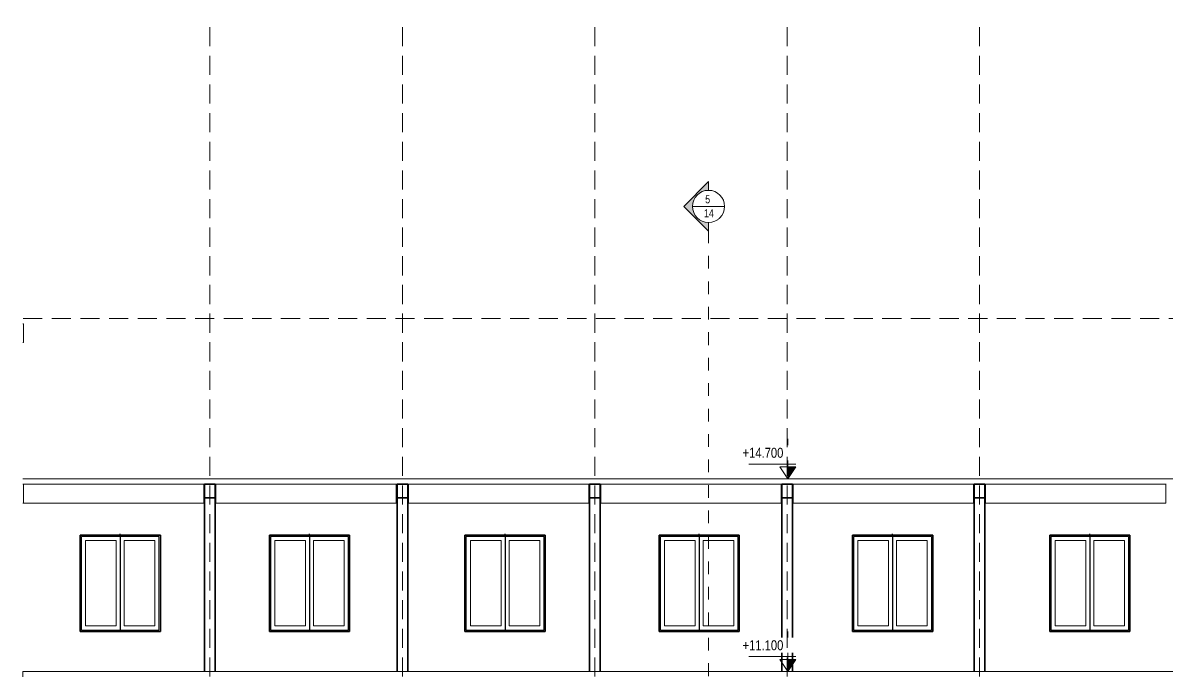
# Model space of a CAD drawing. Header units: millimetres. Extents: x -45890 to 10975, y -4520 to 23231.
# Drawn here: x -29550 to -8160, y 11050 to 23231 of the extents above; entities that cross this region are included whole.
import ezdxf

# ---------------------------------------------------------------- set-up
doc = ezdxf.new("R2010")
doc.units = ezdxf.units.MM
for name, pattern in [('Abgebrochen', [535.78125, 357.1875, -178.59375]), ('Aligning Line', [476.25, 238.125, -238.125]), ('Hidden', [535.78125, 357.1875, -178.59375])]:
    doc.linetypes.add(name, pattern=pattern)
for name, color, linetype, lineweight in [('A-FLOR-LEVL', 7, 'Continuous', 9), ('A-GLAZ', 7, 'Continuous', 25), ('A-WALL', 7, 'Continuous', 35), ('G-ANNO-SYMB', 7, 'Abgebrochen', 9), ('S-BEAM', 7, 'Continuous', 18), ('S-COLS', 7, 'Continuous', 35), ('S-FNDN', 7, 'Continuous', 18), ('S-GRID', 7, 'Continuous', 9)]:
    doc.layers.add(name, color=color, linetype=linetype, lineweight=lineweight)
doc.styles.add('Arial', font='arial.ttf', dxfattribs={"width": 0.8, "height": 187.5})
doc.styles.add('Arial_1', font='arial.ttf', dxfattribs={"width": 0.8, "height": 150})

# ---------------------------------------------------------------- blocks, each defined once
blk = doc.blocks.new('CUA SO 2 CANH NHOM KINH O O THOANG - S1_1500x1800-2404851-MẶT ĐỨNG KIẾN TRÚC TRỤC 11-1')
at = {"layer": 'A-GLAZ'}
for q in [(-9808, 2575), (-9808, 750)]:
    blk.add_line((-9808, 2550), q, dxfattribs=at)
at = {"layer": 'A-GLAZ', "lineweight": 18}
for p, q in [((-10533, 2525), (-10533, 775)), ((-10533, 2525), (-9083, 2525)), ((-10457, 2449), (-10457, 851)), ((-10457, 2449), (-9884, 2449)), ((-9884, 851), (-9884, 2449)), ((-9808, 775), (-9808, 2525)), ((-9808, 2525), (-9808, 775)), ((-9732, 2449), (-9732, 851)), ((-9732, 2449), (-9159, 2449)), ((-9159, 851), (-9159, 2449)), ((-9083, 775), (-9083, 2525)), ((-10533, 775), (-9083, 775)), ((-10457, 851), (-9884, 851)), ((-9732, 851), (-9159, 851))]:
    blk.add_line(p, q, dxfattribs=at)
blk = doc.blocks.new('M_Concrete-Rectangular-Column - COT200X200-2391835-MẶT ĐỨNG KIẾN TRÚC TRỤC 11-1')
at = {"layer": 'S-COLS'}
for p, q in [((-11750, 14600), (-11550, 14600)), ((-11750, 14600), (-11750, 11100)), ((-11550, 14600), (-11550, 11100))]:
    blk.add_line(p, q, dxfattribs=at)
blk = doc.blocks.new('Section - CAT DUNG-122916-MẶT ĐỨNG KIẾN TRÚC TRỤC 11-1')
at = {"layer": 'G-ANNO-SYMB', "linetype": 'Continuous'}
h = blk.add_hatch(color=256, dxfattribs=at)
edge = h.paths.add_edge_path()
edge.add_line((-6978, -1290), (-6978, -1453))
edge.add_arc((-6978, -1753), 300, 90, 180)
edge.add_arc((-6978, -1753), 300, 180, 270)
edge.add_line((-6978, -2053), (-6978, -2217))
edge.add_line((-6978, -2217), (-7442, -1753))
edge.add_line((-7442, -1753), (-6978, -1290))
for p, q in [((-6978, -1290), (-7442, -1753)), ((-6978, -1453), (-6978, -1290)), ((-7442, -1753), (-6978, -2217)), ((-6978, -2217), (-6978, -2053))]:
    blk.add_line(p, q, dxfattribs=at)
for start, end in [(90, 270), (90, 180), (270, 90), (180, 270)]:
    blk.add_arc((-6978, -1753), 300, start, end, dxfattribs=at)
blk = doc.blocks.new('Level - 000_-1742766-MẶT ĐỨNG KIẾN TRÚC TRỤC 11-1')
at = {"layer": 'A-FLOR-LEVL'}
blk.add_hatch(color=256, dxfattribs=at).paths.add_polyline_path([(9926, 4125), (9926, 3900), (9776, 4125)])
for p, q in [((9926, 3900), (9926, 4650)), ((9776, 4177), (10655, 4177)), ((9926, 3900), (9776, 4125)), ((9776, 4125), (10076, 4125)), ((9926, 4125), (9776, 4125)), ((9776, 4125), (9926, 3900)), ((9926, 3900), (10076, 4125)), ((9926, 3900), (9926, 4125)), ((9776, 3900), (10076, 3900))]:
    blk.add_line(p, q, dxfattribs=at)

msp = doc.modelspace()

# ---------------------------------------------------------------- linework, layer by layer
at = {"layer": 'A-FLOR-LEVL', "linetype": 'Hidden'}
for p, q in [((9926, 17700), (-44998, 17700)), ((-15240, 14700), (9926, 14700)), ((9926, 11100), (-44998, 11100)), ((-15240, 11100), (9926, 11100))]:
    msp.add_line(p, q, dxfattribs=at)
at = {"layer": 'A-WALL'}
for p, q in [((-29537, 14350), (-29540, 14350)), ((-25937, 14350), (-26163, 14350)), ((-22337, 14350), (-22563, 14350)), ((-18737, 14350), (-18963, 14350)), ((-15137, 14350), (-15363, 14350)), ((-11537, 14350), (-11763, 14350)), ((-8160, 14350), (-8163, 14350)), ((-28478, 11850), (-28478, 13650)), ((-28478, 13650), (-26978, 13650)), ((-26978, 13650), (-26978, 11850)), ((-24938, 11850), (-24938, 13650)), ((-24938, 13650), (-23438, 13650)), ((-23438, 13650), (-23438, 11850)), ((-21278, 11850), (-21278, 13650)), ((-21278, 13650), (-19778, 13650)), ((-19778, 13650), (-19778, 11850)), ((-17648, 11850), (-17648, 13650)), ((-17648, 13650), (-16148, 13650)), ((-16148, 13650), (-16148, 11850)), ((-14028, 11850), (-14028, 13650)), ((-14028, 13650), (-12528, 13650)), ((-12528, 13650), (-12528, 11850)), ((-10338, 11850), (-10338, 13650)), ((-10338, 13650), (-8838, 13650)), ((-8838, 13650), (-8838, 11850)), ((-26978, 11850), (-28478, 11850)), ((-23438, 11850), (-24938, 11850)), ((-19778, 11850), (-21278, 11850)), ((-16148, 11850), (-17648, 11850)), ((-12528, 11850), (-14028, 11850)), ((-8838, 11850), (-10338, 11850))]:
    msp.add_line(p, q, dxfattribs=at)
at = {"layer": 'G-ANNO-SYMB', "linetype": 'Continuous'}
msp.add_line((-17022, 19799), (-16422, 19799), dxfattribs=at)
at = {"layer": 'G-ANNO-SYMB', "linetype": 'Aligning Line'}
msp.add_line((-16722, 19349), (-16722, -1230), dxfattribs=at)
at = {"layer": 'S-BEAM'}
for p, q in [((-29540, 17600), (-29550, 17600)), ((-29540, 17250), (-29540, 17600)), ((-29550, 17250), (-29540, 17250)), ((-29540, 14600), (-29550, 14600)), ((-29540, 14250), (-29540, 14600)), ((-29537, 14250), (-29537, 14600)), ((-29537, 14600), (-26163, 14600)), ((-26163, 14600), (-26163, 14250)), ((-26160, 14600), (-26160, 14350)), ((-25940, 14350), (-25940, 14600)), ((-25937, 14250), (-25937, 14600)), ((-25937, 14600), (-22563, 14600)), ((-22563, 14600), (-22563, 14250)), ((-22560, 14600), (-22560, 14350)), ((-22340, 14350), (-22340, 14600)), ((-22337, 14250), (-22337, 14600)), ((-22337, 14600), (-18963, 14600)), ((-18963, 14600), (-18963, 14250)), ((-18960, 14600), (-18960, 14350)), ((-18740, 14350), (-18740, 14600)), ((-18737, 14250), (-18737, 14600)), ((-18737, 14600), (-15363, 14600)), ((-15363, 14600), (-15363, 14250)), ((-15360, 14600), (-15360, 14350)), ((-15140, 14350), (-15140, 14600)), ((-15137, 14250), (-15137, 14600)), ((-15137, 14600), (-11763, 14600)), ((-11763, 14600), (-11763, 14250)), ((-11760, 14600), (-11760, 14350)), ((-11540, 14350), (-11540, 14600)), ((-11537, 14250), (-11537, 14600)), ((-11537, 14600), (-8163, 14600)), ((-8163, 14600), (-8163, 14250)), ((-29550, 14250), (-29540, 14250)), ((-26163, 14250), (-29537, 14250)), ((-22563, 14250), (-25937, 14250)), ((-18963, 14250), (-22337, 14250)), ((-15363, 14250), (-18737, 14250)), ((-11763, 14250), (-15137, 14250)), ((-8163, 14250), (-11537, 14250))]:
    msp.add_line(p, q, dxfattribs=at)
at = {"layer": 'S-FNDN'}
for p, q in [((-29550, 14700), (-4250, 14700)), ((-29537, 14600), (-29540, 14600)), ((-25937, 14600), (-26163, 14600)), ((-22337, 14600), (-22563, 14600)), ((-18737, 14600), (-18963, 14600)), ((-15137, 14600), (-15363, 14600)), ((-11537, 14600), (-11763, 14600)), ((-8160, 14600), (-8163, 14600)), ((-29550, 11100), (-8150, 11100)), ((-29550, 11100), (-29550, 11000))]:
    msp.add_line(p, q, dxfattribs=at)
at = {"layer": 'S-GRID', "linetype": 'Hidden'}
for p, q in [((-26050, -3995), (-26050, 23231)), ((-22450, -3995), (-22450, 23231)), ((-18850, -3995), (-18850, 23231)), ((-11650, -3995), (-11650, 23231))]:
    msp.add_line(p, q, dxfattribs=at)

# ---------------------------------------------------------------- block references
at = {"layer": 'A-FLOR-LEVL', "extrusion": (0, 0, -1)}
for p in [(5314, 10800), (5314, 7200)]:
    msp.add_blockref('Level - 000_-1742766-MẶT ĐỨNG KIẾN TRÚC TRỤC 11-1', p, dxfattribs=at)
at = {"layer": 'A-GLAZ'}
for p in [(-17920, 11100), (-14380, 11100), (-10720, 11100), (-7090, 11100), (-3470, 11100), (220, 11100)]:
    msp.add_blockref('CUA SO 2 CANH NHOM KINH O O THOANG - S1_1500x1800-2404851-MẶT ĐỨNG KIẾN TRÚC TRỤC 11-1', p, dxfattribs=at)
at = {"layer": 'G-ANNO-SYMB', "linetype": 'Continuous', "extrusion": (0, 0, -1), "rotation": 180}
msp.add_blockref('Section - CAT DUNG-122916-MẶT ĐỨNG KIẾN TRÚC TRỤC 11-1', (9743, 18046), dxfattribs=at)
at = {"layer": 'S-COLS'}
for p in [(-14400, 0), (-10800, 0), (-7200, 0), (-3600, 0), (0, 0)]:
    msp.add_blockref('M_Concrete-Rectangular-Column - COT200X200-2391835-MẶT ĐỨNG KIẾN TRÚC TRỤC 11-1', p, dxfattribs=at)

# ---------------------------------------------------------------- next in the draw order: texts
at = {"layer": 'A-FLOR-LEVL', "char_height": 187.5, "width": 918.73, "attachment_point": 1, "style": 'Arial', "bg_fill": 3, "box_fill_scale": 1.25, "bg_fill_color": 256, "bg_fill_true_color": 13158600, "bg_fill_transparency": 0}
for s, insert in [('+14.700', (-16085, 15284)), ('+11.100', (-16085, 11684))]:
    msp.add_mtext(s, dxfattribs=dict(at, insert=insert))
at = {"layer": 'G-ANNO-SYMB', "linetype": 'Continuous', "insert": (-16784, 20007), "char_height": 150, "width": 115.44, "attachment_point": 1, "style": 'Arial_1', "bg_fill": 3, "box_fill_scale": 1.25, "bg_fill_color": 256, "bg_fill_true_color": 13158600, "bg_fill_transparency": 0}
msp.add_mtext('5', dxfattribs=at)

# ---------------------------------------------------------------- next in the draw order: texts
at = {"layer": 'A-FLOR-LEVL', "char_height": 187.5, "width": 918.73, "attachment_point": 1, "style": 'Arial', "bg_fill": 3, "box_fill_scale": 1.25, "bg_fill_color": 256, "bg_fill_true_color": 13158600, "bg_fill_transparency": 0}
for s, insert in [('+14.700', (-16085, 15284)), ('+11.100', (-16085, 11684))]:
    msp.add_mtext(s, dxfattribs=dict(at, insert=insert))
at = {"layer": 'G-ANNO-SYMB', "linetype": 'Continuous', "insert": (-16807, 19746), "char_height": 150, "width": 230.89, "attachment_point": 1, "style": 'Arial_1', "bg_fill": 3, "box_fill_scale": 1.25, "bg_fill_color": 256, "bg_fill_true_color": 13158600, "bg_fill_transparency": 0}
msp.add_mtext('14', dxfattribs=at)

# ---------------------------------------------------------------- next in the draw order: linework, layer by layer
at = {"layer": 'S-GRID', "linetype": 'Hidden'}
msp.add_line((-15250, -3995), (-15250, 23231), dxfattribs=at)

doc.saveas('drawing.dxf')
